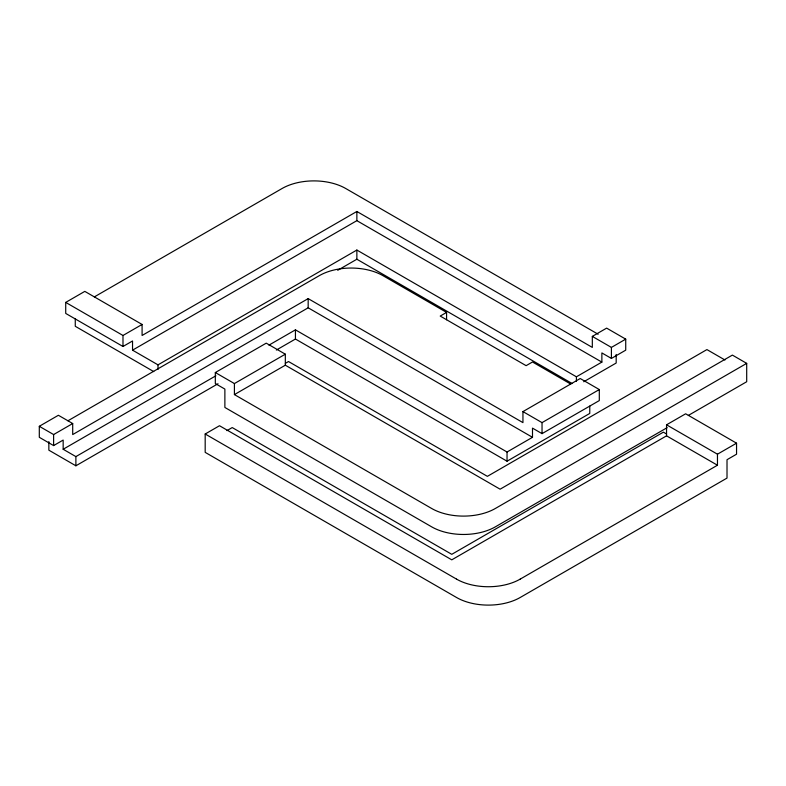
<?xml version="1.0" encoding="UTF-8"?>
<svg xmlns="http://www.w3.org/2000/svg" width="786" height="786" viewBox="0 0 786 786"><rect width="100%" height="100%" fill="white"/><g stroke="black" fill="none" stroke-linecap="round" stroke-linejoin="round"><path stroke-width="1.18" d="M65.719 302.404L84.809 291.38L142.089 324.451L142.089 335.475L356.864 211.473L592.32 347.412L592.32 336.388L606.635 328.126L625.725 339.139L625.725 350.163L611.41 358.436L601.87 352.924L601.87 362.11L576.413 376.799L356.864 250.046L157.996 364.861L132.539 350.163L132.539 340.977L122.989 346.488L65.719 313.427L65.719 302.404L122.989 335.475L142.089 324.451M94.359 296.892L282.086 188.502A44.998 25.977 0 0 1 345.722 188.502L598.156 334.247M132.539 350.163L356.864 220.66L601.87 362.11M215.895 375.777L75.888 456.607L63.165 449.258L63.165 440.072L53.615 445.583L39.3 437.311L39.3 426.297L58.39 415.273L72.705 423.536L72.705 434.56L308.171 298.621L522.945 422.622L522.945 411.599L580.215 378.528L599.305 389.551L599.305 400.575L542.035 433.636L532.495 428.134L532.495 437.311L507.039 452.009L295.438 329.845L268.93 345.152M67.94 420.785L319.303 275.66A44.998 25.977 0 0 1 382.939 275.65L446.576 312.396L446.576 319.745M337.715 270.286L356.864 259.233L572.169 383.539M39.3 426.297L53.615 434.56L72.705 423.536M63.165 449.258L308.171 307.807L532.495 437.311M667.157 427.663L495.327 526.856A44.998 25.977 0 0 1 431.691 526.856L224.875 407.453L224.875 389.08L215.325 383.568L215.325 372.544L266.238 343.158L285.328 354.181L285.328 365.205L500.102 489.197L732.385 355.095L746.7 363.368L746.7 381.731L688.369 415.411M48.85 441.604L48.85 450.172L75.888 465.793L218.017 383.735M276.348 350.055L295.438 339.031L507.039 461.195L589.765 413.436L589.765 406.087M215.325 372.544L234.415 383.568L285.328 354.181M285.328 363.368L288.511 361.531L487.379 476.345L706.928 349.583L724.957 359.998M234.415 383.568L234.415 394.592L285.328 365.205M666.548 424.813L685.647 413.79L736.551 443.186L736.551 454.2L727.011 459.712L727.011 478.085L520.185 597.498A44.998 25.977 0 0 1 456.548 597.498L205.185 452.363L205.185 434L219.5 425.727L451.773 559.838L666.548 435.837L717.461 465.224L717.461 454.2L666.548 424.813L666.548 435.837M226.928 430.63L232.224 427.564L451.773 554.327L663.374 432.162L666.548 434M446.576 312.396L440.219 316.07L526.129 365.667L532.495 361.992L570.675 384.04M592.32 336.388L611.41 347.412L625.725 339.139M583.733 381.76L616.185 363.024L616.185 354.457M522.945 411.599L542.035 422.622L599.305 389.551M746.7 363.368L495.327 508.493A44.998 25.977 0 0 1 431.691 508.493L234.415 394.592M717.461 454.2L736.551 443.186M520.185 579.125L717.461 465.224M153.751 371.601L75.269 326.288L75.269 318.939M205.185 434L456.548 579.125M611.41 347.412L611.41 358.436M576.413 376.799L576.413 381.397M542.035 422.622L542.035 433.636M507.039 452.009L507.039 461.195M356.864 211.473L356.864 220.66M356.864 250.046L356.864 259.233M308.171 298.621L308.171 307.807M295.438 329.845L295.438 339.031M157.996 364.861L157.996 369.459M122.989 335.475L122.989 346.488M75.888 456.607L75.888 465.793M53.615 434.56L53.615 445.583M520.185 579.125A44.998 25.977 0 0 1 456.548 579.125"/></g></svg>
